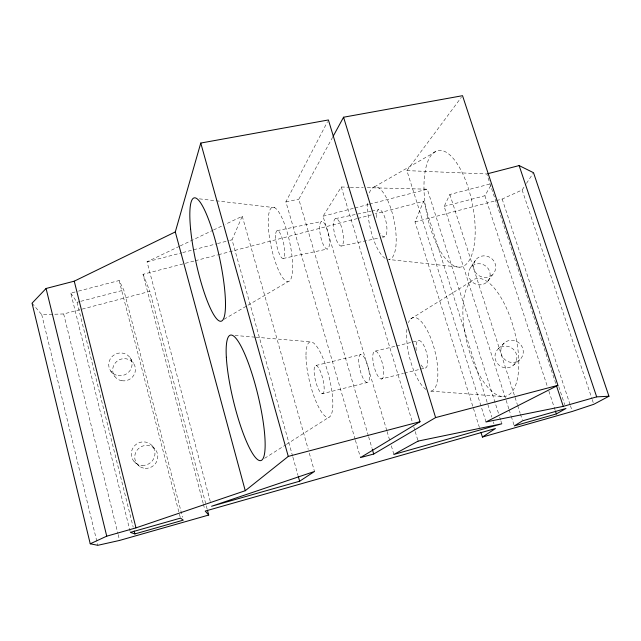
<?xml version="1.0" encoding="UTF-8"?>
<svg xmlns="http://www.w3.org/2000/svg" width="641" height="641" viewBox="0 0 641 641"><rect width="100%" height="100%" fill="white"/><g stroke="black" fill="none" stroke-linecap="round" stroke-linejoin="round"><path stroke-width="0.48" stroke-dasharray="3.21 2.4" d="M479.436 427.531L414.991 221.906L423.605 201.306L375.233 213.894M292.633 456.224L232.026 239.798L242.258 216.233L225.191 224.398M508.834 408.798L444.157 206.378L449.87 194.471L489.98 184.031M355.146 439.381L285.886 201.803L327.487 121.726M368.359 435.824L298.802 199.223L332.607 137.286M444.157 206.378L484.908 195.737L491.423 184.352M386.787 430.528L323.048 216.217L341.308 187.004L349.305 187.212M470.71 267.497L475.838 259.717M414.991 221.906L502.175 199.055L522.127 189.968L525.924 184.215M526.469 183.39L533.512 172.709M486.022 421.954L406.883 170.61L461.352 97.288M487.929 281.014A10.953 10.432 29.5 0 0 480.678 263.86A10.953 10.432 29.5 0 0 469.316 277.946A10.953 10.432 29.5 0 0 487.929 281.014L493.498 273.555A11.234 10.673 29.3 0 0 486.046 255.991A11.234 10.673 29.3 0 0 474.42 270.406A11.234 10.673 29.3 0 0 493.498 273.555M498.377 348.784L504.283 342.943M513.513 365.178A11.169 10.689 39.4 0 0 509.018 346.685A11.169 10.689 39.4 0 0 495.269 359.112A11.169 10.689 39.4 0 0 513.513 365.178L519.819 359.745A11.45 10.945 39 0 0 515.188 340.804A11.45 10.945 39 0 0 501.11 353.528A11.45 10.945 39 0 0 519.819 359.745M264.621 458.315L285.59 444.934M286.423 444.397L329.194 417.115M410.769 318.914L471.279 281.319M224.03 319.266L247.122 305.709M247.979 305.204L288.17 281.607A37.995 9.543 78 0 0 284.724 224.574A37.995 9.543 78 0 0 268.371 227.066A37.995 9.543 78 0 0 288.17 281.607M374.456 186.843L437.499 150.643M210.28 501.43L147.045 261.824L179.384 246.336M180.281 245.904L212.62 230.423M213.517 229.991L221.602 226.121M32.05 303.193L41.729 314.627L63.667 313.954L149.874 291.367L207.179 509.226M130.123 531.405L70.774 293.113L77.545 291.359M78.506 291.102L119.122 280.534L123.801 290.069L182.533 517.247M203.173 503.361L143.015 274.316L194.295 260.975M195.265 260.727L217.515 254.934M218.485 254.677L356.845 218.677M357.814 218.429L371.363 214.903M70.774 293.113L77.024 302.288L79.885 301.542M80.838 301.294L123.801 290.069M147.045 261.824L181.812 252.81M182.773 252.562L216.578 243.804M217.539 243.556L229.133 240.551M230.095 240.303L232.026 239.798M323.048 216.217L353.944 208.205M354.914 207.956L368.431 204.455M369.392 204.207L427.323 189.191L498.474 413.293M322.143 393.758A14.551 3.758 76.2 0 0 321.117 373.23A14.551 3.758 76.2 0 0 314.13 371.86A14.551 3.758 76.2 0 0 322.143 393.758L367.029 382.533A14.39 4.263 76.1 0 0 366.532 362.117A14.39 4.263 76.1 0 0 358.712 360.987A14.39 4.263 76.1 0 0 367.029 382.533M381.179 378.999A14.334 4.415 76.1 0 0 380.85 358.607A14.334 4.415 76.1 0 0 372.758 357.558A14.334 4.415 76.1 0 0 381.179 378.999L403.437 373.431M404.407 373.19L424.735 368.11M316.029 365.458L361.051 354.545M375.241 351.108L395.625 346.164M396.603 345.924L418.934 340.515M283.162 258.475L327.447 249.012M341.405 246.032L378.551 238.099M382.461 237.266L384.416 236.841M277.136 230.64L321.55 221.482M335.555 218.589L370.843 211.306M371.82 211.105L378.687 209.687M285.886 201.803L298.802 199.223M350.306 187.236L363.311 187.565M367.309 187.669L427.323 189.191M406.883 170.61L486.799 173.959L556.084 384.552M502.143 396.483A60.623 24.446 75.8 0 1 463.034 305.677A60.623 24.446 75.8 0 1 507.408 310.26A60.623 24.446 75.8 0 1 502.143 396.483L429.75 391.074A37.819 13.06 76 0 0 433.236 345.13A37.819 13.06 76 0 0 408.429 322.727M235.031 335.467L254.926 337.15M255.919 337.23L311.63 341.925M459.461 267.169A59.373 23.316 78.8 0 1 424.182 179.776A59.373 23.316 78.8 0 1 465.158 179.328A59.373 23.316 78.8 0 1 459.461 267.169L388.606 259.477A37.026 12.451 78.4 0 0 391.491 210.408A37.026 12.451 78.4 0 0 368.703 195.369M199.367 198.846L274.717 207.684M134.009 461.424L139.61 466.424M152.229 445.856L155.13 449.261M110.677 370.955L114.595 376.219M130.091 357.718L133.504 363.295M143.015 274.316L149.874 291.367M522.127 189.968L591.891 398.614M592.212 399.567L593.798 404.303M502.175 199.055L570.129 404.8M570.442 405.745L572.012 410.488M558.784 386.643L564.721 404.671M484.908 195.737L547.334 386.419M548.888 391.162L555.098 410.136M449.87 194.471L517.375 404.647M517.688 405.593L520.131 413.205M520.436 414.158L522.263 419.863M509.138 409.751L510.957 415.448M511.262 416.402L513.994 424.951M499.684 417.115L500.589 419.975M500.893 420.929L501.799 423.789M423.605 201.306L491.815 417.075M493.33 421.85L493.931 423.757M341.308 187.004L412.323 421.986M413.765 426.762L414.919 430.584M415.208 431.545L418.092 441.096M387.068 431.481L390.201 442.01M391.339 445.84L393.903 454.445M368.639 436.785L372.02 448.275M355.426 440.343L360.458 457.586M242.258 216.233L308.225 449.325M309.315 453.171L314.499 471.472M292.897 457.185L298.017 475.462M203.421 504.323L204.695 509.154M119.122 280.534L180.201 517.159M77.024 302.288L133.184 527.15M63.667 313.954L117.912 533.624M118.152 534.594L119.595 540.427M41.729 314.627L97.801 545.307M385.137 258.355A37.026 12.451 78.4 0 1 367.782 201.843M376.259 217.571A13.878 4.663 78.4 0 1 381.836 211.434A13.878 4.663 78.4 0 1 386.9 231.105A13.878 4.663 78.4 0 1 380.393 233.628M425.961 389.456A37.819 13.06 76 0 1 407.019 328.601M416.233 350.491A14.174 4.896 76 0 1 421.249 341.765A14.174 4.896 76 0 1 427.755 361.877A14.174 4.896 76 0 1 420.792 364.609M145.243 468.323A11.674 11.354 -39 0 0 156.749 451.745A11.674 11.354 -39 0 0 136.821 450.527A11.674 11.354 -39 0 0 145.243 468.323M121.886 380.746A11.466 11.057 -25.1 0 0 134.826 365.859A11.466 11.057 -25.1 0 0 115.468 362.702A11.466 11.057 -25.1 0 0 121.886 380.746M118.16 375.602A11.762 11.33 -24.6 0 0 131.445 360.338A11.762 11.33 -24.6 0 0 111.582 357.109A11.762 11.33 -24.6 0 0 118.16 375.602M142.07 465.406A11.987 11.642 -38.4 0 0 153.888 448.404A11.987 11.642 -38.4 0 0 133.44 447.154A11.987 11.642 -38.4 0 0 142.07 465.406M305.989 356.252A38.829 10.024 76.2 0 0 326.477 417.003A38.829 10.024 76.2 0 0 325.756 365.538A38.829 10.024 76.2 0 0 305.989 356.252M319.691 226.145A14.086 4.062 78.2 0 0 326.325 248.78A14.086 4.062 78.2 0 0 327.607 230.784A14.086 4.062 78.2 0 0 319.691 226.145M333.592 223.26A14.03 4.207 78.3 0 0 340.251 245.807A14.03 4.207 78.3 0 0 341.741 227.827A14.03 4.207 78.3 0 0 333.592 223.26M275.622 235.279A14.238 3.574 78 0 0 282.16 258.211A14.238 3.574 78 0 0 282.777 240.151A14.238 3.574 78 0 0 275.622 235.279"/><path stroke-width="0.96" d="M175.297 231.93L74.252 281.175L46.072 288.482L32.05 303.193L90.237 543.792L106.743 536.172L135.98 527.872L245.255 490.71L175.297 231.93L200.769 143.055L328.4 119.963L419.991 421.706L360.458 457.586L373.703 454.028L435.608 417.587L557.91 385.353L462.538 95.693L343.56 117.223L333.088 136.413M245.255 490.71L288.274 456.416L419.991 421.706M299.635 481.231L314.499 471.472L211.562 506.262L299.635 481.231L298.289 476.423M480.934 432.29L482.425 437.05L495.437 428.533L205.2 511.085L208.71 515.035L119.595 540.427L97.801 545.307L90.237 543.792M556.34 413.934L565.971 408.469L522.575 420.817L514.298 425.904L556.34 413.934L555.41 411.089M487.753 173.711L519.13 165.578L533.512 172.709L608.95 396.242L593.798 404.303L572.325 411.434L482.425 437.05M557.91 385.353L486.022 421.954L563.263 406.37L596.683 396.867L608.95 396.242M134.882 533.929L183.286 520.147L180.458 518.128L130.363 532.375L134.882 533.929L134.153 531.028M519.13 165.578L596.683 396.867M556.396 385.497L563.263 406.37M343.56 117.223L435.608 417.587M372.301 449.237L373.703 454.028M200.769 143.055L288.274 456.416M207.436 510.196L208.71 515.035M74.252 281.175L135.98 527.872M46.072 288.482L106.743 536.172M418.092 441.096L393.903 454.445L501.799 423.789L418.092 441.096M190.593 228.949A63.13 11.987 77.7 0 0 220.616 321.277A63.13 11.987 77.7 0 0 211.698 228.372A63.13 11.987 77.7 0 0 190.593 228.949M226.337 357.285A64.549 12.604 76.4 0 0 257.714 459.669A64.549 12.604 76.4 0 0 252.907 376.62A64.549 12.604 76.4 0 0 226.337 357.285"/></g></svg>
